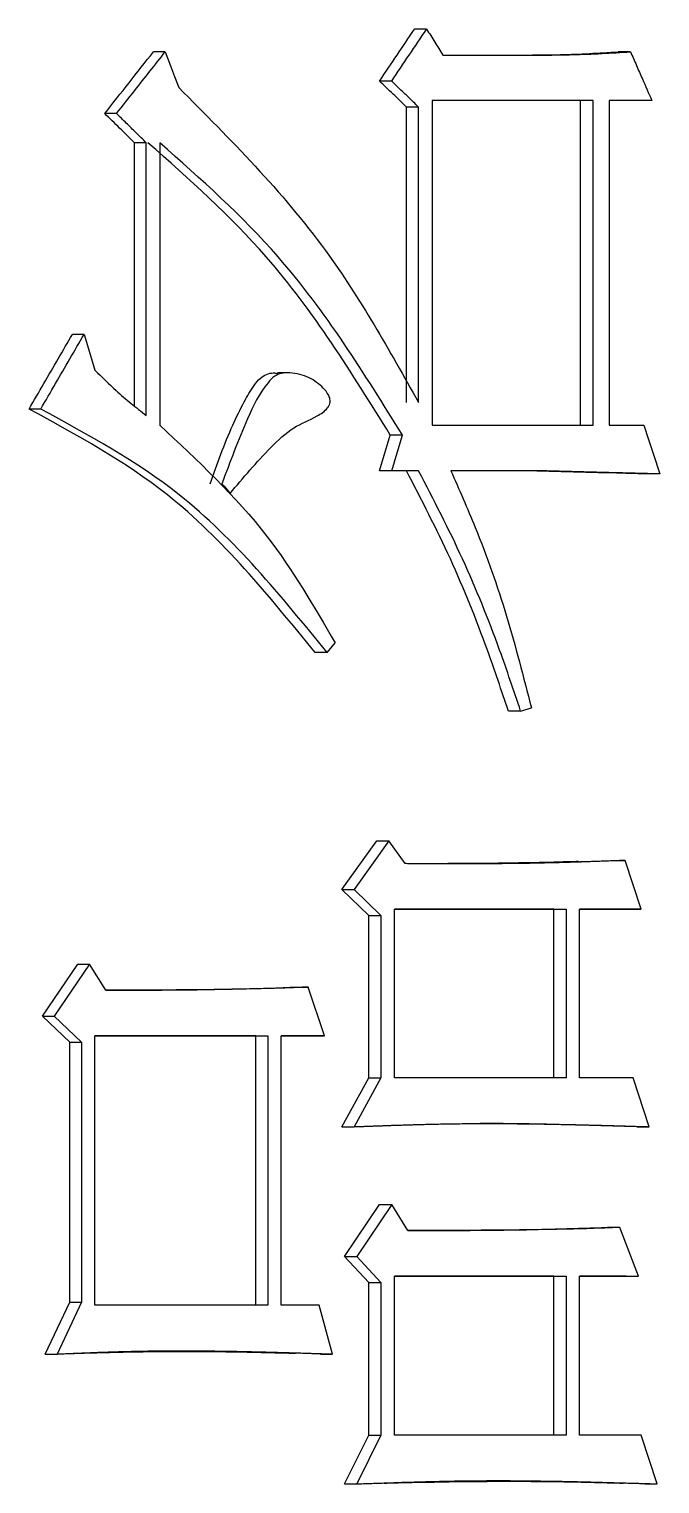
# Model space of a CAD drawing. Header units: millimetres. Extents: x 2642 to 4256, y 821 to 2003.
# Drawn here: x 3256.383 to 3258.484, y 1107.545 to 1112.392 of the extents above; entities that cross this region are included whole.
import ezdxf

# ---------------------------------------------------------------- set-up
doc = ezdxf.new("R2010")
doc.units = ezdxf.units.MM

msp = doc.modelspace()

# ---------------------------------------------------------------- linework, layer by layer
at = {"color": 7, "linetype": 'Continuous', "lineweight": 25}
for p, q in [((3257.707, 1112.3915), (3257.6665, 1112.3915)), ((3256.8361, 1112.3158), (3256.7968, 1112.3158)), ((3257.7607, 1112.305), (3258.1005, 1112.305)), ((3258.1005, 1112.305), (3258.0595, 1112.305)), ((3258.386, 1112.3158), (3258.3447, 1112.3158)), ((3257.5906, 1112.2185), (3257.5503, 1112.2185)), ((3258.2612, 1112.1536), (3257.7249, 1112.1536)), ((3257.7249, 1112.1536), (3257.7249, 1111.0718)), ((3258.22, 1112.1536), (3257.7249, 1112.1536)), ((3258.2612, 1112.1536), (3258.22, 1112.1536)), ((3258.22, 1111.0718), (3258.22, 1112.1536)), ((3258.2612, 1111.0718), (3258.2612, 1112.1536)), ((3258.4573, 1112.1536), (3258.3147, 1112.1536)), ((3258.3147, 1112.1536), (3258.3147, 1111.0718)), ((3258.4159, 1112.1536), (3258.3147, 1112.1536)), ((3258.4573, 1112.1536), (3258.4159, 1112.1536)), ((3256.674, 1112.1103), (3256.6349, 1112.1103)), ((3257.6801, 1112.1319), (3257.6397, 1112.1319)), ((3257.6397, 1111.1475), (3257.6397, 1112.1319)), ((3257.6802, 1111.1475), (3257.6801, 1112.1319)), ((3256.7731, 1112.0129), (3256.7339, 1112.0129)), ((3256.7339, 1111.1356), (3256.7339, 1112.0129)), ((3256.7731, 1111.1043), (3256.7731, 1112.0129)), ((3256.8181, 1112.0129), (3256.8181, 1111.0717)), ((3256.5659, 1111.3747), (3256.5269, 1111.3747)), ((3257.2511, 1111.2462), (3257.2107, 1111.2462)), ((3256.4215, 1111.1259), (3256.3827, 1111.1258)), ((3257.5503, 1110.9204), (3257.586, 1111.0393)), ((3257.6264, 1111.0393), (3257.586, 1111.0393)), ((3257.7249, 1111.0718), (3258.2612, 1111.0718)), ((3258.3147, 1111.0718), (3258.4306, 1111.0718)), ((3257.5906, 1110.9204), (3257.5503, 1110.9204)), ((3257.6397, 1110.9204), (3257.5503, 1110.9204)), ((3257.6802, 1110.9204), (3257.5906, 1110.9204)), ((3257.6802, 1110.9204), (3257.6397, 1110.9204)), ((3258.0737, 1110.9204), (3257.7876, 1110.9204)), ((3258.0328, 1110.9204), (3257.7876, 1110.9204)), ((3258.0737, 1110.9204), (3258.0328, 1110.9204)), ((3258.4841, 1110.9096), (3258.4426, 1110.9096)), ((3257.3754, 1110.3146), (3257.3353, 1110.3146)), ((3258.0201, 1110.1199), (3257.9792, 1110.1199)), ((3258.0201, 1110.1199), (3258.0558, 1110.1307)), ((3257.4249, 1109.525), (3257.5413, 1109.6872)), ((3257.5816, 1109.6872), (3257.4651, 1109.525)), ((3257.5413, 1109.6872), (3257.5816, 1109.6872)), ((3257.6354, 1109.6115), (3257.5816, 1109.6872)), ((3258.1838, 1109.618), (3258.3269, 1109.6223)), ((3258.3269, 1109.6223), (3258.3682, 1109.6223)), ((3258.4217, 1109.4601), (3258.3682, 1109.6223)), ((3257.4249, 1109.525), (3257.4651, 1109.525)), ((3257.5145, 1109.4384), (3257.4249, 1109.525)), ((3257.4651, 1109.525), (3257.5547, 1109.4384)), ((3257.5145, 1109.4384), (3257.5547, 1109.4384)), ((3257.5145, 1108.8976), (3257.5145, 1109.4384)), ((3257.5547, 1109.4384), (3257.5547, 1108.8976)), ((3257.5996, 1108.8976), (3257.5995, 1109.4601)), ((3257.5995, 1109.4601), (3258.1719, 1109.4601)), ((3258.1309, 1109.4601), (3257.5995, 1109.4601)), ((3258.1309, 1109.4601), (3258.1719, 1109.4601)), ((3258.1309, 1108.8976), (3258.1309, 1109.4601)), ((3258.1719, 1109.4601), (3258.1719, 1108.8976)), ((3258.2166, 1109.4601), (3258.4217, 1109.4601)), ((3258.2166, 1108.8976), (3258.2166, 1109.4601)), ((3258.3803, 1109.4601), (3258.2166, 1109.4601)), ((3258.4217, 1109.4601), (3258.3803, 1109.4601)), ((3256.4278, 1109.1031), (3256.5449, 1109.2762)), ((3256.5839, 1109.2762), (3256.4667, 1109.1031)), ((3256.5449, 1109.2762), (3256.5839, 1109.2762)), ((3256.638, 1109.1896), (3256.5839, 1109.2762)), ((3257.2726, 1109.2004), (3257.3126, 1109.2004)), ((3257.3664, 1109.0382), (3257.3126, 1109.2004)), ((3256.4278, 1109.1031), (3256.4667, 1109.1031)), ((3256.5179, 1109.0165), (3256.4278, 1109.1031)), ((3256.4667, 1109.1031), (3256.5569, 1109.0165)), ((3256.5179, 1109.0165), (3256.5569, 1109.0165)), ((3256.5179, 1108.1512), (3256.5179, 1109.0165)), ((3256.5569, 1109.0165), (3256.5569, 1108.1512)), ((3256.602, 1108.1403), (3256.602, 1109.0382)), ((3257.1381, 1109.0382), (3257.1779, 1109.0382)), ((3257.1381, 1108.1403), (3257.1381, 1109.0382)), ((3257.1779, 1109.0382), (3257.1779, 1108.1403)), ((3257.2228, 1109.0382), (3257.3664, 1109.0382)), ((3257.2228, 1108.1403), (3257.2228, 1109.0382)), ((3257.3264, 1109.0382), (3257.2228, 1109.0382)), ((3257.3664, 1109.0382), (3257.3264, 1109.0382)), ((3257.4249, 1108.7353), (3257.5145, 1108.8976)), ((3257.5547, 1108.8976), (3257.4651, 1108.7353)), ((3257.5145, 1108.8976), (3257.5547, 1108.8976)), ((3258.1719, 1108.8976), (3257.5996, 1108.8976)), ((3258.395, 1108.8976), (3258.2166, 1108.8976)), ((3258.4484, 1108.7353), (3258.395, 1108.8976)), ((3257.4249, 1108.7353), (3257.4651, 1108.7353)), ((3258.407, 1108.7353), (3258.4484, 1108.7353)), ((3257.4339, 1108.3026), (3257.5503, 1108.4757)), ((3257.5906, 1108.4757), (3257.4741, 1108.3026)), ((3257.5503, 1108.4757), (3257.5906, 1108.4757)), ((3257.6443, 1108.3891), (3257.5906, 1108.4757)), ((3258.3504, 1108.4), (3258.3091, 1108.4)), ((3258.4128, 1108.2377), (3258.3504, 1108.4)), ((3257.4339, 1108.3026), (3257.4741, 1108.3026)), ((3257.5145, 1108.2161), (3257.4339, 1108.3026)), ((3257.4741, 1108.3026), (3257.5548, 1108.2161)), ((3257.5996, 1107.7077), (3257.5996, 1108.2377)), ((3257.5996, 1108.2377), (3258.1719, 1108.2377)), ((3258.1309, 1108.2377), (3257.5996, 1108.2377)), ((3258.1309, 1108.2377), (3258.1719, 1108.2377)), ((3258.1309, 1107.7077), (3258.1309, 1108.2377)), ((3258.1719, 1108.2377), (3258.1719, 1107.7077)), ((3258.2166, 1107.7077), (3258.2166, 1108.2377)), ((3258.2166, 1108.2377), (3258.4128, 1108.2377)), ((3258.3714, 1108.2377), (3258.2166, 1108.2377)), ((3258.3714, 1108.2377), (3258.4128, 1108.2377)), ((3257.5145, 1108.2161), (3257.5548, 1108.2161)), ((3257.5145, 1107.7077), (3257.5145, 1108.2161)), ((3257.5548, 1108.2161), (3257.5548, 1107.7077)), ((3256.4368, 1107.9781), (3256.5179, 1108.1512)), ((3256.5569, 1108.1512), (3256.4757, 1107.9781)), ((3256.5179, 1108.1512), (3256.5569, 1108.1512)), ((3257.3485, 1108.1403), (3257.2228, 1108.1403)), ((3257.3934, 1107.9781), (3257.3485, 1108.1403)), ((3256.4368, 1107.9781), (3256.4757, 1107.9781)), ((3257.3533, 1107.9781), (3257.2656, 1107.9806)), ((3257.3533, 1107.9781), (3257.3934, 1107.9781)), ((3257.4339, 1107.5454), (3257.5145, 1107.7077)), ((3257.5548, 1107.7077), (3257.4741, 1107.5454)), ((3257.5145, 1107.7077), (3257.5548, 1107.7077)), ((3258.1719, 1107.7077), (3257.5996, 1107.7077)), ((3258.4217, 1107.7077), (3258.2166, 1107.7077)), ((3258.4752, 1107.5454), (3258.4217, 1107.7077)), ((3257.4339, 1107.5454), (3257.4741, 1107.5454)), ((3258.4337, 1107.5454), (3258.3608, 1107.5479)), ((3258.4337, 1107.5454), (3258.4752, 1107.5454))]:
    msp.add_line(p, q, dxfattribs=at)
at = {"color": 7, "linetype": 'Continuous', "lineweight": 25, "flags": 128}
for points in [[(3256.8361, 1112.3158), (3256.8536, 1112.2696), (3256.8674, 1112.2332), (3256.8812, 1112.1968)], [(3256.5659, 1111.3747), (3256.5839, 1111.3152), (3256.6019, 1111.2557)], [(3257.5906, 1110.9204), (3257.6085, 1110.9798), (3257.6264, 1111.0393)], [(3258.4306, 1111.0718), (3258.4461, 1111.0248), (3258.4616, 1110.9778), (3258.4841, 1110.9096)], [(3257.0251, 1110.8772), (3257.032, 1110.8688), (3257.0421, 1110.8567), (3257.0521, 1110.8446)], [(3257.3754, 1110.3146), (3257.3822, 1110.3228), (3257.3922, 1110.3349), (3257.4022, 1110.347)]]:
    msp.add_lwpolyline(points, dxfattribs=at)
at = {"color": 7, "linetype": 'Continuous', "lineweight": 25}
for points, knots in [([(3257.5503, 1112.2185), (3257.5696, 1112.2473), (3257.6084, 1112.305), (3257.6472, 1112.3627), (3257.6665, 1112.3915)], [0, 0, 0, 0, 0.500001, 1, 1, 1, 1]), ([(3257.5906, 1112.2185), (3257.61, 1112.2473), (3257.6488, 1112.305), (3257.6876, 1112.3627), (3257.707, 1112.3915)], [0, 0, 0, 0, 0.499999, 1, 1, 1, 1]), ([(3257.707, 1112.3915), (3257.716, 1112.3771), (3257.7339, 1112.3483), (3257.7518, 1112.3194), (3257.7607, 1112.305)], [0, 0, 0, 0, 0.5000001, 1, 1, 1, 1]), ([(3256.6349, 1112.1103), (3256.6619, 1112.1445), (3256.7159, 1112.2131), (3256.7698, 1112.2816), (3256.7968, 1112.3158)], [0, 0, 0, 0, 0.5, 1, 1, 1, 1]), ([(3256.674, 1112.1103), (3256.6942, 1112.1358), (3256.7313, 1112.1829), (3256.7853, 1112.2514), (3256.8192, 1112.2943), (3256.8361, 1112.3158)], [0, 0, 0, 0, 0.373043, 0.686521, 1, 1, 1, 1]), ([(3258.0595, 1112.305), (3258.0908, 1112.3053), (3258.1541, 1112.3059), (3258.2491, 1112.31), (3258.3128, 1112.3139), (3258.3447, 1112.3158)], [0, 0, 0, 0, 0.328876, 0.66438, 1, 1, 1, 1]), ([(3258.1005, 1112.305), (3258.1318, 1112.3053), (3258.1951, 1112.3059), (3258.2903, 1112.31), (3258.3541, 1112.3139), (3258.386, 1112.3158)], [0, 0, 0, 0, 0.328449, 0.664167, 1, 1, 1, 1]), ([(3258.386, 1112.3158), (3258.3926, 1112.3008), (3258.4058, 1112.2708), (3258.4296, 1112.2167), (3258.4468, 1112.1776), (3258.4573, 1112.1536)], [0, 0, 0, 0, 0.277507, 0.555013, 1, 1, 1, 1]), ([(3256.8811, 1112.1968), (3257.0535, 1112.024), (3257.3639, 1111.7129), (3257.5827, 1111.3215), (3257.68, 1111.1475)], [0, 0, 0, 0, 0.555354, 1, 1, 1, 1]), ([(3257.6397, 1112.1319), (3257.6248, 1112.1464), (3257.595, 1112.1752), (3257.5652, 1112.204), (3257.5503, 1112.2185)], [0, 0, 0, 0, 0.500002, 1, 1, 1, 1]), ([(3257.6801, 1112.1319), (3257.6686, 1112.1431), (3257.6479, 1112.1631), (3257.6181, 1112.1919), (3257.5997, 1112.2096), (3257.5906, 1112.2185)], [0, 0, 0, 0, 0.38646, 0.693229, 1, 1, 1, 1]), ([(3256.7339, 1112.0129), (3256.7174, 1112.0292), (3256.6844, 1112.0616), (3256.6514, 1112.0941), (3256.6349, 1112.1103)], [0, 0, 0, 0, 0.500002, 1, 1, 1, 1]), ([(3256.7731, 1112.0129), (3256.7616, 1112.0242), (3256.7394, 1112.0461), (3256.7064, 1112.0785), (3256.6848, 1112.0997), (3256.674, 1112.1103)], [0, 0, 0, 0, 0.347839, 0.673919, 1, 1, 1, 1]), ([(3257.586, 1111.0393), (3257.4577, 1111.2463), (3257.2305, 1111.6127), (3256.9157, 1111.8916), (3256.7788, 1112.0129)], [0, 0, 0, 0, 0.5650571, 1, 1, 1, 1]), ([(3257.6264, 1111.0393), (3257.4978, 1111.2463), (3257.2703, 1111.6128), (3256.9552, 1111.8916), (3256.8181, 1112.0129)], [0, 0, 0, 0, 0.564995, 1, 1, 1, 1]), ([(3256.3827, 1111.1259), (3256.3992, 1111.1544), (3256.4315, 1111.2101), (3256.4796, 1111.293), (3256.5111, 1111.3475), (3256.5269, 1111.3747)], [0, 0, 0, 0, 0.343588, 0.671794, 1, 1, 1, 1]), ([(3256.4215, 1111.1259), (3256.4381, 1111.1544), (3256.4704, 1111.2101), (3256.5185, 1111.293), (3256.5501, 1111.3475), (3256.5659, 1111.3747)], [0, 0, 0, 0, 0.343461, 0.671731, 1, 1, 1, 1]), ([(3256.6019, 1111.2557), (3256.6252, 1111.2324), (3256.6638, 1111.1936), (3256.7221, 1111.1446), (3256.7561, 1111.1177), (3256.7731, 1111.1043)], [0, 0, 0, 0, 0.429081, 0.714347, 1, 1, 1, 1]), ([(3256.9855, 1110.8771), (3257.0092, 1110.9431), (3257.0427, 1111.0364), (3257.0952, 1111.144), (3257.1254, 1111.1966), (3257.1502, 1111.2284), (3257.1728, 1111.2426), (3257.1934, 1111.2474), (3257.206, 1111.2454), (3257.2108, 1111.2446)], [0, 0, 0, 0, 0.456256, 0.645146, 0.784685, 0.856115, 0.910986, 0.965761, 1, 1, 1, 1]), ([(3257.0521, 1110.8446), (3257.0961, 1110.8966), (3257.162, 1110.9745), (3257.2585, 1111.0667), (3257.33, 1111.0934), (3257.3709, 1111.1204), (3257.3832, 1111.1392), (3257.3861, 1111.1494), (3257.3852, 1111.161), (3257.3783, 1111.1777), (3257.3567, 1111.2042), (3257.3144, 1111.235), (3257.264, 1111.2472), (3257.2243, 1111.2463), (3257.1981, 1111.2356), (3257.1543, 1111.1879), (3257.0953, 1111.066), (3257.0521, 1110.9498), (3257.025, 1110.8772)], [0, 0, 0, 0, 0.187598, 0.281274, 0.36356, 0.404899, 0.415318, 0.423915, 0.432542, 0.445489, 0.471595, 0.525453, 0.589419, 0.616919, 0.639175, 0.667927, 0.792344, 1, 1, 1, 1]), ([(3257.3353, 1110.3146), (3257.1815, 1110.5041), (3256.9096, 1110.8392), (3256.5423, 1111.039), (3256.3827, 1111.1258)], [0, 0, 0, 0, 0.5655965, 1, 1, 1, 1]), ([(3257.3754, 1110.3146), (3257.2213, 1110.5041), (3256.949, 1110.8393), (3256.5813, 1111.0391), (3256.4215, 1111.1258)], [0, 0, 0, 0, 0.565519, 1, 1, 1, 1]), ([(3256.8181, 1111.0717), (3256.9443, 1110.9544), (3257.1716, 1110.7431), (3257.3312, 1110.4689), (3257.4022, 1110.347)], [0, 0, 0, 0, 0.555264, 1, 1, 1, 1]), ([(3257.9792, 1110.1199), (3257.9565, 1110.1878), (3257.8988, 1110.3596), (3257.7903, 1110.6298), (3257.69, 1110.8233), (3257.6397, 1110.9204)], [0, 0, 0, 0, 0.245346, 0.6215, 1, 1, 1, 1]), ([(3258.0201, 1110.1199), (3257.9973, 1110.1878), (3257.9396, 1110.3596), (3257.8309, 1110.6298), (3257.7305, 1110.8233), (3257.6802, 1110.9204)], [0, 0, 0, 0, 0.245289, 0.621469, 1, 1, 1, 1]), ([(3257.7876, 1110.9204), (3257.8153, 1110.8577), (3257.8852, 1110.7001), (3257.9776, 1110.437), (3258.0297, 1110.233), (3258.0558, 1110.1307)], [0, 0, 0, 0, 0.2475218, 0.622512, 1, 1, 1, 1]), ([(3258.4426, 1110.9096), (3258.4151, 1110.9103), (3258.3331, 1110.9125), (3258.1965, 1110.9161), (3258.0873, 1110.919), (3258.0328, 1110.9204)], [0, 0, 0, 0, 0.201645, 0.600822, 1, 1, 1, 1]), ([(3258.4841, 1110.9096), (3258.4806, 1110.9097), (3258.4755, 1110.9098), (3258.4686, 1110.91), (3258.4617, 1110.9102), (3258.4548, 1110.9104), (3258.448, 1110.9105), (3258.4428, 1110.9107), (3258.4359, 1110.9109), (3258.429, 1110.911), (3258.4222, 1110.9112), (3258.417, 1110.9114), (3258.4101, 1110.9115), (3258.4032, 1110.9117), (3258.3964, 1110.9119), (3258.3912, 1110.912), (3258.3843, 1110.9122), (3258.3757, 1110.9124), (3258.3619, 1110.9128), (3258.3482, 1110.9132), (3258.3344, 1110.9135), (3258.3241, 1110.9138), (3258.3103, 1110.9142), (3258.2965, 1110.9145), (3258.2828, 1110.9149), (3258.2724, 1110.9152), (3258.2587, 1110.9155), (3258.2449, 1110.9159), (3258.2311, 1110.9162), (3258.2208, 1110.9165), (3258.207, 1110.9169), (3258.1932, 1110.9172), (3258.1794, 1110.9176), (3258.1691, 1110.9179), (3258.1588, 1110.9182), (3258.1501, 1110.9184), (3258.1415, 1110.9186), (3258.1346, 1110.9188), (3258.1277, 1110.919), (3258.1226, 1110.9191), (3258.1157, 1110.9193), (3258.1088, 1110.9195), (3258.1019, 1110.9197), (3258.0967, 1110.9198), (3258.0903, 1110.92), (3258.0826, 1110.9202), (3258.0767, 1110.9203), (3258.0737, 1110.9204)], [0, 0, 0, 0, 0.025173, 0.03776, 0.050346, 0.075519, 0.088105, 0.100692, 0.113278, 0.138451, 0.151038, 0.163624, 0.176211, 0.201384, 0.21397, 0.226556, 0.239143, 0.264316, 0.289489, 0.339835, 0.365007, 0.39018, 0.415353, 0.465699, 0.490872, 0.516045, 0.541218, 0.591564, 0.616737, 0.64191, 0.667082, 0.717428, 0.742601, 0.767774, 0.792947, 0.81812, 0.830706, 0.855879, 0.868466, 0.881052, 0.893639, 0.918812, 0.931398, 0.943984, 0.956571, 0.978285, 1, 1, 1, 1]), ([(3258.3682, 1109.6223), (3258.3601, 1109.622), (3258.3438, 1109.6214), (3258.3194, 1109.6204), (3258.295, 1109.6195), (3258.2705, 1109.6186), (3258.2461, 1109.6177), (3258.2217, 1109.6169), (3258.1728, 1109.6153), (3258.1157, 1109.6137), (3258.0586, 1109.6126), (3258.0301, 1109.6122), (3258.0097, 1109.6119), (3257.9893, 1109.6117), (3257.9648, 1109.6115), (3257.9403, 1109.6113), (3257.9158, 1109.6111), (3257.8913, 1109.611), (3257.8668, 1109.611), (3257.8464, 1109.6109), (3257.826, 1109.6109), (3257.8055, 1109.6109), (3257.7851, 1109.611), (3257.7688, 1109.611), (3257.7565, 1109.611), (3257.7443, 1109.6111), (3257.732, 1109.6111), (3257.7197, 1109.6111), (3257.7075, 1109.6112), (3257.6952, 1109.6112), (3257.6829, 1109.6113), (3257.6727, 1109.6113), (3257.6645, 1109.6114), (3257.6594, 1109.6114), (3257.6543, 1109.6114), (3257.6492, 1109.6114), (3257.6425, 1109.6115), (3257.6379, 1109.6115), (3257.6354, 1109.6115)], [0, 0, 0, 0, 0.033402, 0.066804, 0.100206, 0.133609, 0.167011, 0.200413, 0.233815, 0.367425, 0.43423, 0.467632, 0.484333, 0.517735, 0.551137, 0.584539, 0.617941, 0.651344, 0.684746, 0.718148, 0.734849, 0.768251, 0.801653, 0.818354, 0.835056, 0.851757, 0.868458, 0.885159, 0.90186, 0.918561, 0.935262, 0.951963, 0.960314, 0.968664, 0.972839, 0.98119, 0.989541, 1, 1, 1, 1]), ([(3258.2133, 1109.6183), (3258.2133, 1109.6183), (3258.2132, 1109.6183), (3258.2121, 1109.6183), (3258.2094, 1109.6183), (3258.1357, 1109.6164), (3257.9857, 1109.6125), (3257.8262, 1109.6116), (3257.7413, 1109.6114), (3257.6978, 1109.6114), (3257.6813, 1109.6114), (3257.6708, 1109.6114), (3257.6676, 1109.6114), (3257.666, 1109.6114)], [0, 0, 0, 0, 0.002488, 0.005643, 0.013438, 0.023457, 0.468961, 0.690761, 0.852883, 0.894614, 0.930819, 0.964705, 1, 1, 1, 1]), ([(3256.6379, 1109.1898), (3256.6773, 1109.1899), (3256.7428, 1109.19), (3256.8147, 1109.1905), (3256.8507, 1109.1908), (3256.8637, 1109.1909), (3256.8768, 1109.191), (3256.8899, 1109.1911), (3256.9127, 1109.1913), (3256.9813, 1109.1922), (3257.1046, 1109.1942), (3257.2147, 1109.1983), (3257.2726, 1109.2004)], [0, 0, 0, 0, 0.185547, 0.308981, 0.33984, 0.355269, 0.370698, 0.401556, 0.416986, 0.478702, 0.725572, 1, 1, 1, 1]), ([(3257.3126, 1109.2004), (3257.2865, 1109.1993), (3257.254, 1109.198), (3257.2149, 1109.1966), (3257.1953, 1109.196), (3257.1562, 1109.1949), (3257.0714, 1109.1932), (3256.98, 1109.1915), (3256.9081, 1109.1909), (3256.8853, 1109.1908), (3256.8722, 1109.1907), (3256.8624, 1109.1906), (3256.8526, 1109.1905), (3256.8428, 1109.1904), (3256.833, 1109.1904), (3256.8232, 1109.1903), (3256.8134, 1109.1903), (3256.8036, 1109.1902), (3256.7938, 1109.1902), (3256.784, 1109.1901), (3256.7709, 1109.1901), (3256.7578, 1109.19), (3256.7447, 1109.19), (3256.7349, 1109.1899), (3256.7267, 1109.1899), (3256.7202, 1109.1899), (3256.7153, 1109.1899), (3256.7104, 1109.1898), (3256.7055, 1109.1898), (3256.6989, 1109.1898), (3256.6924, 1109.1898), (3256.6859, 1109.1898), (3256.681, 1109.1897), (3256.6761, 1109.1897), (3256.6711, 1109.1897), (3256.6662, 1109.1897), (3256.6613, 1109.1897), (3256.6564, 1109.1897), (3256.6515, 1109.1897), (3256.6454, 1109.1896), (3256.6409, 1109.1896), (3256.638, 1109.1896)], [0, 0, 0, 0, 0.11615, 0.145188, 0.174226, 0.203263, 0.319414, 0.551716, 0.609791, 0.638828, 0.653347, 0.667866, 0.682385, 0.696903, 0.711422, 0.725941, 0.74046, 0.754979, 0.769497, 0.784016, 0.798535, 0.827572, 0.842091, 0.85661, 0.871129, 0.878388, 0.885648, 0.892907, 0.900166, 0.907426, 0.921944, 0.929204, 0.936463, 0.943723, 0.950982, 0.958241, 0.965501, 0.97276, 0.98002, 0.987279, 1, 1, 1, 1]), ([(3256.602, 1109.0382), (3256.6981, 1109.0382), (3256.8903, 1109.0382), (3257.082, 1109.0382), (3257.1779, 1109.0382)], [0, 0, 0, 0, 0.499996, 1, 1, 1, 1]), ([(3257.1381, 1109.0382), (3257.0424, 1109.0382), (3256.8639, 1109.0382), (3256.6849, 1109.0382), (3256.602, 1109.0382)], [0, 0, 0, 0, 0.536358, 1, 1, 1, 1]), ([(3257.4651, 1108.7353), (3257.4699, 1108.7355), (3257.4771, 1108.7357), (3257.4867, 1108.7361), (3257.4939, 1108.7364), (3257.5011, 1108.7366), (3257.5083, 1108.7369), (3257.5155, 1108.7372), (3257.5227, 1108.7374), (3257.5299, 1108.7377), (3257.5372, 1108.738), (3257.5444, 1108.7382), (3257.5516, 1108.7385), (3257.5588, 1108.7387), (3257.566, 1108.739), (3257.5756, 1108.7393), (3257.5852, 1108.7397), (3257.5948, 1108.74), (3257.602, 1108.7402), (3257.6092, 1108.7405), (3257.6164, 1108.7407), (3257.6236, 1108.7409), (3257.6308, 1108.7412), (3257.638, 1108.7414), (3257.6452, 1108.7416), (3257.6524, 1108.7418), (3257.6596, 1108.742), (3257.6668, 1108.7422), (3257.6764, 1108.7425), (3257.686, 1108.7428), (3257.6956, 1108.743), (3257.7028, 1108.7432), (3257.7172, 1108.7436), (3257.7484, 1108.7443), (3257.7867, 1108.745), (3257.8203, 1108.7454), (3257.8371, 1108.7455), (3257.8467, 1108.7456), (3257.8539, 1108.7457), (3257.8611, 1108.7457), (3257.8683, 1108.7457), (3257.8755, 1108.7458), (3257.8827, 1108.7458), (3257.8899, 1108.7458), (3257.8994, 1108.7458), (3257.909, 1108.7458), (3257.9186, 1108.7458), (3257.9258, 1108.7458), (3257.933, 1108.7458), (3257.9402, 1108.7458), (3257.9474, 1108.7458), (3257.9546, 1108.7457), (3257.9618, 1108.7457), (3257.9689, 1108.7457), (3257.9761, 1108.7456), (3257.9833, 1108.7456), (3257.9905, 1108.7455), (3257.9977, 1108.7455), (3258.0049, 1108.7454), (3258.0121, 1108.7453), (3258.0216, 1108.7452), (3258.0312, 1108.7451), (3258.0408, 1108.745), (3258.048, 1108.7449), (3258.0552, 1108.7448), (3258.0624, 1108.7447), (3258.0695, 1108.7446), (3258.0839, 1108.7444), (3258.115, 1108.7439), (3258.1533, 1108.7431), (3258.1868, 1108.7424), (3258.2036, 1108.742), (3258.2131, 1108.7418), (3258.2203, 1108.7416), (3258.2275, 1108.7414), (3258.2346, 1108.7413), (3258.2418, 1108.7411), (3258.2514, 1108.7409), (3258.2609, 1108.7406), (3258.2705, 1108.7404), (3258.2777, 1108.7402), (3258.2849, 1108.74), (3258.292, 1108.7398), (3258.2992, 1108.7396), (3258.3064, 1108.7394), (3258.3135, 1108.7392), (3258.3207, 1108.739), (3258.3279, 1108.7388), (3258.335, 1108.7386), (3258.3422, 1108.7384), (3258.3518, 1108.7381), (3258.3613, 1108.7379), (3258.3709, 1108.7376), (3258.3781, 1108.7374), (3258.3852, 1108.7372), (3258.3924, 1108.737), (3258.3995, 1108.7367), (3258.4067, 1108.7365), (3258.4139, 1108.7363), (3258.421, 1108.7361), (3258.4282, 1108.7359), (3258.4373, 1108.7356), (3258.4441, 1108.7354), (3258.4484, 1108.7353)], [0, 0, 0, 0, 0.014617, 0.021926, 0.029235, 0.036543, 0.043852, 0.051161, 0.058469, 0.065778, 0.073086, 0.080395, 0.087704, 0.095012, 0.102321, 0.10963, 0.124247, 0.131556, 0.138864, 0.146173, 0.153482, 0.16079, 0.168099, 0.175407, 0.182716, 0.190025, 0.197333, 0.204642, 0.211951, 0.226568, 0.233877, 0.241185, 0.248494, 0.277729, 0.336198, 0.365433, 0.38005, 0.387359, 0.394667, 0.401976, 0.409284, 0.416593, 0.423902, 0.43121, 0.438519, 0.453136, 0.460445, 0.467754, 0.475062, 0.482371, 0.48968, 0.496988, 0.504297, 0.511606, 0.518914, 0.526223, 0.533531, 0.54084, 0.548149, 0.555457, 0.562766, 0.577383, 0.584692, 0.592001, 0.599309, 0.606618, 0.613927, 0.621235, 0.65047, 0.708939, 0.738174, 0.752791, 0.7601, 0.767408, 0.774717, 0.782026, 0.789334, 0.796643, 0.81126, 0.818569, 0.825877, 0.833186, 0.840495, 0.847803, 0.855112, 0.862421, 0.869729, 0.877038, 0.884347, 0.891655, 0.898964, 0.913581, 0.92089, 0.928198, 0.935507, 0.942816, 0.950124, 0.957433, 0.964742, 0.97205, 0.979359, 0.986668, 1, 1, 1, 1]), ([(3258.407, 1108.7353), (3258.3975, 1108.7356), (3258.3831, 1108.736), (3258.364, 1108.7366), (3258.3497, 1108.737), (3258.3354, 1108.7374), (3258.321, 1108.7378), (3258.3067, 1108.7382), (3258.2924, 1108.7386), (3258.278, 1108.739), (3258.2637, 1108.7394), (3258.2493, 1108.7398), (3258.235, 1108.7402), (3258.2206, 1108.7406), (3258.2063, 1108.7409), (3258.1872, 1108.7414), (3258.1346, 1108.7427), (3258.0819, 1108.7438), (3258.034, 1108.7445), (3258.0197, 1108.7447), (3258.0053, 1108.7449), (3257.9909, 1108.7451), (3257.9718, 1108.7453), (3257.9526, 1108.7455), (3257.9334, 1108.7456), (3257.9191, 1108.7457), (3257.9047, 1108.7458), (3257.8933, 1108.7458), (3257.8867, 1108.7458), (3257.8849, 1108.7458)], [0, 0, 0, 0, 0.054977, 0.082465, 0.109954, 0.137442, 0.16493, 0.192419, 0.219907, 0.247396, 0.274884, 0.302372, 0.329861, 0.357349, 0.384838, 0.412326, 0.467303, 0.687211, 0.714699, 0.742188, 0.769676, 0.797165, 0.824653, 0.87963, 0.907118, 0.934607, 0.962095, 0.989584, 1, 1, 1, 1]), ([(3258.3504, 1108.4), (3258.3174, 1108.3985), (3258.268, 1108.3962), (3258.2102, 1108.3947), (3258.1813, 1108.3941), (3258.1524, 1108.3936), (3258.0657, 1108.3918), (3257.9789, 1108.3907), (3257.9044, 1108.3902), (3257.892, 1108.3901), (3257.8796, 1108.39), (3257.8672, 1108.39), (3257.8569, 1108.3899), (3257.8465, 1108.3898), (3257.8362, 1108.3898), (3257.8238, 1108.3897), (3257.8113, 1108.3896), (3257.801, 1108.3896), (3257.7906, 1108.3896), (3257.7803, 1108.3895), (3257.7679, 1108.3895), (3257.7575, 1108.3895), (3257.7472, 1108.3894), (3257.7368, 1108.3894), (3257.7265, 1108.3894), (3257.7182, 1108.3893), (3257.712, 1108.3893), (3257.7058, 1108.3893), (3257.7006, 1108.3893), (3257.6954, 1108.3893), (3257.6902, 1108.3893), (3257.684, 1108.3892), (3257.6789, 1108.3892), (3257.6737, 1108.3892), (3257.6685, 1108.3892), (3257.6623, 1108.3892), (3257.6571, 1108.3892), (3257.6511, 1108.3892), (3257.6472, 1108.3892), (3257.6443, 1108.3891)], [0, 0, 0, 0, 0.14049, 0.210735, 0.245858, 0.263419, 0.333664, 0.614647, 0.632209, 0.64977, 0.667331, 0.684892, 0.702453, 0.711234, 0.728795, 0.746356, 0.763917, 0.781479, 0.790259, 0.80782, 0.825382, 0.842943, 0.851723, 0.869285, 0.886846, 0.895626, 0.904407, 0.913188, 0.921968, 0.926358, 0.935139, 0.94392, 0.9527, 0.957091, 0.965871, 0.974652, 0.983432, 0.987823, 1, 1, 1, 1]), ([(3257.6443, 1108.3893), (3257.6971, 1108.3894), (3257.8162, 1108.3898), (3258.0379, 1108.3911), (3258.2065, 1108.3966), (3258.3091, 1108.4)], [0, 0, 0, 0, 0.237866, 0.536241, 1, 1, 1, 1]), ([(3257.1779, 1108.1403), (3257.082, 1108.1403), (3256.8903, 1108.1403), (3256.6981, 1108.1403), (3256.602, 1108.1403)], [0, 0, 0, 0, 0.499996, 1, 1, 1, 1]), ([(3256.4757, 1107.9781), (3256.4822, 1107.9784), (3256.4952, 1107.9789), (3256.5115, 1107.9796), (3256.5277, 1107.9803), (3256.5407, 1107.9808), (3256.5569, 1107.9815), (3256.5699, 1107.982), (3256.5862, 1107.9827), (3256.5992, 1107.9832), (3256.6154, 1107.9838), (3256.6284, 1107.9842), (3256.6447, 1107.9848), (3256.6576, 1107.9852), (3256.6739, 1107.9858), (3256.6869, 1107.9861), (3256.7031, 1107.9866), (3256.7161, 1107.9869), (3256.7323, 1107.9873), (3256.7453, 1107.9876), (3256.7583, 1107.9878), (3256.7713, 1107.9881), (3256.7843, 1107.9883), (3256.8005, 1107.9885), (3256.8135, 1107.9886), (3256.8297, 1107.9888), (3256.8427, 1107.9889), (3256.8589, 1107.989), (3256.8719, 1107.989), (3256.8881, 1107.989), (3256.9011, 1107.989), (3256.9173, 1107.989), (3256.953, 1107.9888), (3256.9984, 1107.9883), (3257.0438, 1107.9876), (3257.0697, 1107.9872), (3257.0859, 1107.9868), (3257.1021, 1107.9865), (3257.1151, 1107.9862), (3257.1313, 1107.9858), (3257.1443, 1107.9855), (3257.1605, 1107.9851), (3257.1734, 1107.9848), (3257.1896, 1107.9843), (3257.2025, 1107.984), (3257.2187, 1107.9835), (3257.2317, 1107.9832), (3257.2479, 1107.9827), (3257.2608, 1107.9823), (3257.2738, 1107.9819), (3257.2867, 1107.9815), (3257.2996, 1107.9811), (3257.3158, 1107.9806), (3257.3288, 1107.9802), (3257.3449, 1107.9797), (3257.3579, 1107.9792), (3257.3751, 1107.9787), (3257.3858, 1107.9783), (3257.3934, 1107.9781)], [0, 0, 0, 0, 0.021203, 0.042406, 0.053008, 0.074211, 0.084813, 0.106016, 0.116618, 0.137821, 0.148423, 0.169626, 0.180228, 0.201431, 0.212032, 0.233236, 0.243837, 0.265041, 0.275642, 0.296845, 0.307447, 0.318049, 0.339252, 0.349854, 0.371057, 0.381659, 0.402862, 0.413463, 0.434667, 0.445268, 0.466472, 0.477073, 0.498276, 0.58309, 0.625497, 0.6467, 0.667903, 0.678505, 0.699708, 0.71031, 0.731513, 0.742115, 0.763318, 0.773919, 0.795123, 0.805724, 0.826928, 0.837529, 0.858732, 0.869334, 0.879936, 0.901139, 0.911741, 0.932944, 0.943545, 0.964749, 0.97535, 1, 1, 1, 1]), ([(3256.5212, 1107.9799), (3256.5214, 1107.9799), (3256.5218, 1107.9799), (3256.528, 1107.9801), (3256.6476, 1107.9838), (3256.9158, 1107.9896), (3257.1478, 1107.9838), (3257.2706, 1107.9807)], [0, 0, 0, 0, 0.005847, 0.012184, 0.043679, 0.493973, 1, 1, 1, 1]), ([(3257.4741, 1107.5454), (3257.4778, 1107.5455), (3257.4853, 1107.5458), (3257.4966, 1107.5462), (3257.5078, 1107.5466), (3257.519, 1107.547), (3257.5303, 1107.5474), (3257.5415, 1107.5478), (3257.5528, 1107.5482), (3257.564, 1107.5486), (3257.5752, 1107.549), (3257.5865, 1107.5493), (3257.5977, 1107.5497), (3257.6089, 1107.5501), (3257.6183, 1107.5504), (3257.6277, 1107.5507), (3257.637, 1107.551), (3257.6483, 1107.5513), (3257.6632, 1107.5518), (3257.6782, 1107.5522), (3257.6969, 1107.5527), (3257.7156, 1107.5532), (3257.7381, 1107.5538), (3257.7606, 1107.5543), (3257.783, 1107.5548), (3257.8055, 1107.5552), (3257.8279, 1107.5555), (3257.8466, 1107.5557), (3257.8653, 1107.5559), (3257.884, 1107.5561), (3257.9065, 1107.5562), (3257.9289, 1107.5563), (3257.9513, 1107.5563), (3257.9962, 1107.5562), (3258.0635, 1107.5556), (3258.1307, 1107.5545), (3258.1829, 1107.5535), (3258.2128, 1107.5528), (3258.2426, 1107.552), (3258.265, 1107.5515), (3258.2837, 1107.551), (3258.2986, 1107.5506), (3258.3079, 1107.5504), (3258.3172, 1107.5501), (3258.3266, 1107.5498), (3258.3377, 1107.5495), (3258.3489, 1107.5492), (3258.3582, 1107.5489), (3258.3676, 1107.5486), (3258.3769, 1107.5484), (3258.3881, 1107.548), (3258.3974, 1107.5478), (3258.4048, 1107.5475), (3258.4104, 1107.5474), (3258.416, 1107.5472), (3258.4216, 1107.547), (3258.4272, 1107.5469), (3258.4328, 1107.5467), (3258.4384, 1107.5465), (3258.4439, 1107.5464), (3258.4486, 1107.5462), (3258.4533, 1107.5461), (3258.4579, 1107.5459), (3258.4636, 1107.5458), (3258.4693, 1107.5456), (3258.4732, 1107.5455), (3258.4752, 1107.5454)], [0, 0, 0, 0, 0.011199, 0.022398, 0.033596, 0.044795, 0.055994, 0.067193, 0.078392, 0.089591, 0.100789, 0.111988, 0.123187, 0.134386, 0.145585, 0.151184, 0.162383, 0.173582, 0.184781, 0.207178, 0.218377, 0.240775, 0.263172, 0.28557, 0.307968, 0.330365, 0.352763, 0.375161, 0.38636, 0.408757, 0.431155, 0.453553, 0.47595, 0.498348, 0.587939, 0.67753, 0.699928, 0.744723, 0.767121, 0.789519, 0.811916, 0.823115, 0.834314, 0.839913, 0.851112, 0.862311, 0.87351, 0.884709, 0.890308, 0.901507, 0.912706, 0.923905, 0.929504, 0.935103, 0.940703, 0.946302, 0.951902, 0.957501, 0.9631, 0.9687, 0.974299, 0.977099, 0.982698, 0.988298, 0.994149, 1, 1, 1, 1]), ([(3257.5656, 1107.5482), (3257.5656, 1107.5482), (3257.5656, 1107.5482), (3257.5667, 1107.5482), (3257.5732, 1107.5483), (3257.7044, 1107.5514), (3257.9274, 1107.5556), (3258.1562, 1107.5531), (3258.2617, 1107.5507), (3258.3013, 1107.5497), (3258.3225, 1107.5491), (3258.3446, 1107.5485), (3258.3545, 1107.5482), (3258.3615, 1107.5479)], [0, 0, 0, 0, 0.001108, 0.003185, 0.012795, 0.037738, 0.513809, 0.780002, 0.865995, 0.905439, 0.93475, 0.954139, 1, 1, 1, 1])]:
    msp.add_open_spline(points, degree=3, knots=knots, dxfattribs=at)

doc.saveas('drawing.dxf')
